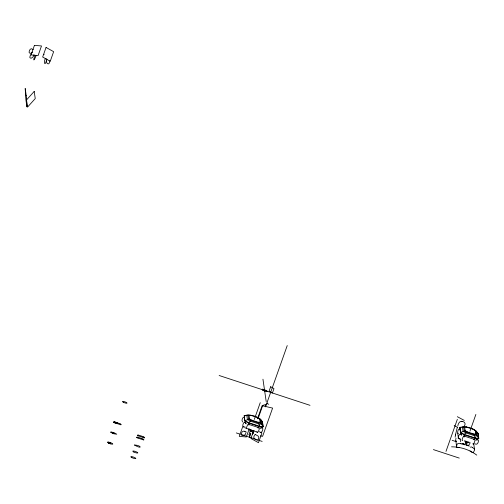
<?xml version="1.0" encoding="UTF-8"?>
<svg xmlns="http://www.w3.org/2000/svg" width="504" height="504" viewBox="0 0 504 504"><rect width="100%" height="100%" fill="white"/><g stroke="black" fill="none" stroke-linecap="round" stroke-linejoin="round"><path stroke-width="0.76" d="M262.483 426.598L262.313 427.524M33.976 54.671L33.919 55.112A3.358 2.873 -49.6 0 1 33.081 56.763L32.653 57.204A7.037 6.029 -49.6 0 1 31.607 58.01L31.034 58.199A3.358 2.873 -49.6 0 1 30.486 58.055L29.988 57.733A0.888 0.762 -49.6 0 1 29.856 57.462L30.064 56.146A7.402 6.344 -49.6 0 1 31.009 54.375L31.5 53.789M455.156 437.214L455.471 434.933M455.591 434.234L455.465 434.977L457.216 427.732M46.425 60.278L46.387 59.094A9.551 4.498 -77.1 0 0 46.204 58.911L45.53 58.514L45.064 59.207A3.358 1.581 -77.1 0 0 44.56 61.003L44.503 61.601A7.037 3.314 -77.1 0 0 44.478 62.843L44.591 63.321A3.358 1.581 -77.1 0 0 44.85 63.517L45.177 63.548A0.888 0.416 -77.1 0 0 45.347 63.403L45.902 62.238A7.402 3.484 -77.1 0 0 46.425 60.278M455.736 439.236L456.561 446.884M460.417 441.68L460.486 439.576L459.283 438.745A9.551 8.184 -49.6 0 1 458.961 438.663L458.413 437.566A7.402 6.344 -49.6 0 1 458.779 435.658L459.465 434.454A0.888 0.762 -49.6 0 1 459.749 434.278L460.385 434.215A3.358 2.873 -49.6 0 1 460.946 434.322L461.311 434.731A7.037 6.029 -49.6 0 1 461.488 435.198M455.881 438.675L456.082 438.215M457.802 425.943C458.155 423.631 459.761 420.412 462.603 421.483C464.65 421.81 465.986 423.946 464.392 425.767M246.091 423.908L244.862 421.01L244.257 415.605C250.627 414.137 258.495 416.109 262.427 421.571L263.157 426.617L260.259 428.249M249.215 428.847L246.336 436.974L239.28 436.376L242.682 426.775L245.032 426.976M248.882 434.744L250.431 430.366M254.299 419.435L260.24 402.671M253.191 430.907L252.164 433.805L253.443 433.434M257.55 418.591L262.168 405.55L266.005 404.429L265.236 406.602M253.77 430.347L250.898 438.467L258.476 442.682L261.878 433.075L259.352 431.676M252.605 434.057L253.89 430.429M257.991 418.837L262.615 405.796L272.601 408.089L262.59 436.344L260.455 435.853M265.52 406.886L287.236 345.568M245.561 415.718L244.257 415.605L244.862 421.01L248.384 422.963L259.755 426.699L263.031 426.976L262.427 421.571L261.255 420.922M445.983 451.42L457.342 419.347M461.425 434.946L460.505 432.772L459.894 427.367C466.269 425.899 474.138 427.871 478.063 433.333L478.8 438.379L475.902 440.011M465.034 445.045L466.068 442.128M469.942 431.197L475.877 414.433M461.204 427.48L459.894 427.367L460.505 432.772L464.02 434.725L475.398 438.461L478.674 438.738L478.063 433.333L476.891 432.684M250.23 433.824L250.576 433.112L250.501 434.505A4.649 0.498 -71.8 0 1 249.694 436.792L249.304 437.522L249.423 436.143A4.649 0.498 -71.8 0 1 250.223 433.856M473.495 444.578L473.691 443.999A1.336 0.787 -53.2 0 0 473.729 443.747M46.941 59.22L46.859 59.359A3.358 3.15 73.7 0 0 46.494 61.167L46.576 61.778A7.037 6.609 73.7 0 0 46.96 63.05L47.338 63.554A3.358 3.15 73.7 0 0 47.911 63.775L48.567 63.832A0.888 0.832 73.7 0 0 48.863 63.706L49.55 62.546A7.402 6.949 73.7 0 0 49.89 60.751M258.023 439.746L258.836 437.548L258.224 436.187A10.017 7.642 -85.2 0 0 257.437 435.67L256.505 435.141A7.762 5.922 -85.2 0 0 255.326 434.65M121.023 424.765L120.613 424.727A7.062 1.481 19.5 0 1 119.813 424.475L113.873 422.528L113.734 421.596L117.356 422.787M144.553 437.831L144.144 437.787A7.062 1.481 19.5 0 1 143.344 437.535L143.098 437.459M143.791 439.929L143.407 439.879A7.062 1.481 19.5 0 1 142.607 439.627M470.402 447.287L470.547 447.155A1.329 1.046 -75.6 0 1 471.334 446.922L471.416 446.941A7.762 6.098 -75.6 0 1 472.544 447.577M470.238 442.777L468.77 445.19A1.329 0.787 -53.2 0 0 468.884 445.889L468.928 445.933M251.742 420.122L249.537 418.9L244.988 420.651L248.51 422.604L259.881 426.34L263.157 426.617L260.114 422.371L258.061 422.195L251.742 420.122L248.51 422.604L248.919 425.2M467.384 431.884L465.179 430.662L460.631 432.413L464.146 434.366L475.524 438.102L478.8 438.379L475.757 434.133L473.703 433.957L467.384 431.884L464.146 434.366L464.562 436.962M462.729 440.257L462.294 440.414A9.551 2.602 -67 0 1 462.168 440.446L462.155 439.646A7.402 2.016 -67 0 1 462.697 437.831L463.68 436.042A3.358 0.913 -67 0 1 463.901 435.966L474.503 439.444A3.358 1.581 -77.1 0 1 474.749 439.677L474.944 440.093A0.888 0.416 -77.1 0 1 474.957 440.395L474.617 441.75A7.402 3.484 -77.1 0 1 473.836 443.476L473.124 444.043A9.551 4.498 -77.1 0 1 472.973 443.923L472.796 443.772M257.809 427.827L259.881 426.34L258.061 422.195M473.451 439.589L475.524 438.102L473.703 433.957M468.222 442.279L466.257 443.18L464.423 440.71L469.539 442.392L466.257 443.18L465.841 441.498M246.702 428.639L246.651 428.652A9.551 2.602 -67 0 1 246.525 428.684L246.513 427.883A7.402 2.016 -67 0 1 247.054 426.069L248.037 424.28A3.358 0.913 -67 0 1 248.258 424.204L248.333 424.444A7.037 1.921 -67 0 1 248.327 424.601M253.903 430.63L250.62 431.418L248.781 428.948M466.679 427.033L462.426 426.932L463.063 431.292L465.979 432.911L474.56 435.727L477.282 435.96L476.645 431.6L472.998 429.106M244.169 435.267L245.316 434.492L246.078 432.268A1.329 0.813 -61 0 0 245.832 431.607L245.782 431.563A7.762 4.744 -61 0 0 244.787 431.323M474.503 439.444L474.182 439.557A7.037 3.314 -77.1 0 0 473.981 439.746M255.32 434.694L255.232 434.694A1.329 1.014 -85.2 0 0 254.507 435.034L253.701 437.245L254.312 438.6A10.093 7.705 -85.2 0 0 255.093 439.116L256.032 439.646A7.711 5.884 -85.2 0 0 257.204 440.137M244.749 422.453L244.112 422.516A0.888 0.762 -49.6 0 0 243.823 422.692L243.142 423.896A7.402 6.344 -49.6 0 0 242.783 425.804L243.319 426.901A9.551 8.184 -49.6 0 0 243.526 426.957M460.41 438.965L459.805 438.814A10.093 7.459 85.7 0 0 458.98 438.411L458.004 438.026M244.799 431.298L243.923 431.229A10.017 6.124 -61 0 0 243.148 431.229L241.996 432.016L241.233 434.24A1.336 0.819 -61 0 0 241.479 434.902L241.536 434.939M462.237 421.407L461.91 421.363M244.805 427.764L257.651 432.356L258.193 431.72A7.402 3.484 -77.1 0 0 258.98 429.988L259.321 428.633A0.888 0.416 -77.1 0 0 259.302 428.331L259.106 427.915A3.358 1.581 -77.1 0 0 258.861 427.682L258.546 427.795A7.037 3.314 -77.1 0 0 258.256 428.072M114.717 422.05L115.958 422.358A10.395 2.18 19.5 0 1 118.572 423.215L120.034 423.795M138.247 435.109L139.488 435.424A10.395 2.18 19.5 0 1 142.103 436.275L143.564 436.855M137.51 437.201L138.751 437.51A10.395 2.18 19.5 0 1 141.366 438.367M472.544 452.554L472.626 452.573A1.336 1.052 -75.6 0 0 473.42 452.346L474.611 449.978L473.71 443.602M461.878 443.665L464.26 444.263L462.155 443.728M462.634 443.841L464.26 444.263M110.181 442.481L107.623 442.09L108.738 443.18L110.376 443.841M462.313 443.558L464.209 444.131M113.759 432.571L110.811 431.941L110.754 432.356L113.935 433.78L116.796 434.221L114.068 432.709L110.918 432.199L113.929 433.755M466.043 426.976L473.351 429.376L475.921 430.8L476.507 434.845L474.113 434.643L466.805 432.249L464.234 430.819L463.649 426.775L464.625 426.856L465.179 430.662M219.146 375.499L310.01 405.329M433.409 449.606L459.264 458.092M248.258 424.204L258.861 427.682M236.307 432.923L239.999 434.133M242.216 434.864L256.246 439.469M258.464 440.2L262.156 441.409M142.966 437.415L139.079 436.143M142.084 439.456L138.209 438.184M116.462 423.379L115.17 422.951A9.771 2.047 19.5 0 1 114.578 422.755L113.942 422.453M466.219 444.856L468.361 445.618M452.17 440.301L456.12 441.674M466.861 445.07L467.662 445.353M141.366 438.36L142.827 438.946M466.068 444.793L467.964 445.574M257.569 432.331L257.487 432.281A9.551 4.498 -77.1 0 1 257.33 432.161L256.838 431.695M474.856 443.759L475.77 444.156A9.551 8.965 73.7 0 0 476.116 444.295L477.32 443.772A7.402 6.949 73.7 0 0 478.264 442.058L478.472 440.691A0.888 0.832 73.7 0 0 478.334 440.376L477.817 439.935M460.751 443.438L460.814 443.47A1.329 0.844 -68.8 0 1 461.191 444.074L461.198 444.27M458.237 433.717L457.67 432.445A7.402 6.949 73.7 0 1 458.029 430.479L458.716 429.32A0.888 0.832 73.7 0 1 459.012 429.188L459.667 429.244A3.358 3.15 73.7 0 1 460.24 429.465L460.41 429.591M242.6 421.955L242.027 420.683A7.402 6.949 73.7 0 1 242.386 418.717L243.073 417.558A0.888 0.832 73.7 0 1 243.369 417.425L244.024 417.482A3.358 3.15 73.7 0 1 244.597 417.703L244.692 417.766M457.317 416.695L464.31 420.418M454.173 425.559L457.676 427.417M459.421 428.35L459.862 428.583M137.472 435.513L138.109 435.815A9.771 2.047 19.5 0 0 138.695 436.01M476.765 433.037L477.937 433.692M259.837 419.189L261.009 419.838L261.639 424.198L258.917 423.965L250.343 421.149L247.42 419.53L246.784 415.17L250.4 415.214L257.708 417.614L260.278 419.038L260.864 423.083L258.476 422.881L251.168 420.487L248.598 419.057L248.006 415.012M261.129 421.275L262.3 421.93M137.554 435.582L137.586 435.601A3.074 0.643 19.5 0 1 138.172 435.072M463.932 435.966L463.976 436.206A7.037 1.921 -67 0 1 463.945 436.685M113.998 422.503L114.024 422.522A3.074 0.643 19.5 0 1 114.641 422.012M456.341 441.712L455.666 440.716M472.557 447.558L473.439 448.214A10.017 7.869 -75.6 0 1 474.163 448.844L474.598 449.688M136.748 437.617L137.365 437.9A9.771 2.047 19.5 0 0 137.957 438.102M470.61 451.345L471.404 451.937A7.711 6.054 -75.6 0 0 472.525 452.598M257.355 417.344L258.086 418.219M33.226 49.682L31.809 48.863A9.551 8.965 73.7 0 0 31.462 48.724L30.259 49.247A7.402 6.949 73.7 0 0 29.314 50.967L29.106 52.328A0.888 0.832 73.7 0 0 29.245 52.643L29.761 53.084A3.358 3.15 73.7 0 0 30.322 53.342L30.914 53.254A7.037 6.609 73.7 0 0 31.979 52.586L32.42 52.202A3.358 3.15 73.7 0 0 32.546 52.057M459.768 427.726L460.291 429.156M244.125 415.964L244.654 417.4M475.203 430.328L475.757 434.133M457.695 433.112L458.432 438.19M262.949 379.21L266.207 401.619M259.56 418.566L260.114 422.371M248.982 415.094L249.537 418.9M136.817 437.623A3.074 0.643 19.5 0 1 137.435 437.157M142.941 438.959A3.213 0.674 19.5 0 1 143.734 439.872M143.678 436.867A3.213 0.674 19.5 0 1 144.478 437.781M120.147 423.807A3.213 0.674 19.5 0 1 120.947 424.721M469.211 446.135A7.762 4.574 -53.2 0 1 468.896 445.977M470.528 451.275A10.093 7.925 -75.6 0 1 470.024 450.866M460.769 443.388A7.762 4.933 -68.8 0 0 459.692 443.363L458.785 443.407A10.017 6.369 -68.8 0 0 457.985 443.533L456.939 444.49L456.548 446.802A1.336 0.851 -68.8 0 0 456.914 447.413L456.977 447.445A7.711 4.901 -68.8 0 0 458.035 447.521L458.942 447.476A10.093 6.413 -68.8 0 0 459.396 447.42M258.023 439.753A1.336 1.021 -85.2 0 1 257.298 440.093M244.163 435.28A10.093 6.168 -61 0 1 243.388 435.273L242.512 435.204A7.711 4.712 -61 0 1 241.511 434.99M451.546 446.827A41.611 40.446 -8.2 0 1 476.759 455.106M477.817 439.942A3.358 3.15 73.7 0 0 477.25 439.677L476.664 439.771A7.037 6.609 73.7 0 0 476.053 440.112M260.814 428.116A7.037 6.609 73.7 0 1 261.022 428.009L261.614 427.915A3.358 3.15 73.7 0 1 262.174 428.179L262.691 428.614A0.888 0.832 73.7 0 1 262.83 428.929L262.628 430.296A7.402 6.949 73.7 0 1 261.671 432.01L260.474 432.533A9.551 8.965 73.7 0 1 260.253 432.445M244.749 422.459A3.358 2.873 -49.6 0 1 245.303 422.56L245.668 422.969A7.037 6.029 -49.6 0 1 245.895 423.587M43.974 54.608A3.358 0.913 -67 0 1 44.087 54.268M268.758 404.265A1.758 0.365 19.5 0 1 267.189 403.509A1.758 0.365 19.5 0 1 267.479 403.181M36.011 55.434L35.853 56.183A3.358 0.913 -67 0 1 35.154 57.916L34.883 58.445A7.037 1.921 -67 0 1 34.272 59.491L34.026 59.812A3.358 0.913 -67 0 1 33.781 59.881L33.982 58.319A7.402 2.016 -67 0 1 34.751 56.448L35.393 55.453A9.551 2.602 -67 0 1 35.526 55.409L36.011 55.434M134.524 445.045C142.569 449.795 141.555 445.303 134.543 445.007M34.448 45.36L31.046 54.961L38.102 55.56L41.504 45.952L34.448 45.36M46.059 47.452L42.657 57.053L50.242 61.261L53.645 51.66L46.059 47.452M270.654 386.757L269.086 391.186L272.412 393.038L273.987 388.603L270.654 386.757M34.203 91.438L26.504 99.95L27.537 107.1L35.242 98.582L34.203 91.438M252.58 430.517L250.62 431.418L250.198 429.736L252.58 430.517M266.767 390.6L262.225 389.107L262.389 390.228L266.931 391.721L266.767 390.6M26.239 95.628L25.2 88.483L25.899 99.754L26.933 106.898L26.239 95.628M131.891 457.619A2.646 0.554 19.5 0 0 135.809 458.501A2.646 0.554 19.5 0 0 132.243 456.725A2.646 0.554 19.5 0 0 131.891 457.619M133.869 452.031A2.646 0.554 19.5 0 0 137.787 452.913A2.646 0.554 19.5 0 0 134.228 451.137A2.646 0.554 19.5 0 0 133.869 452.031M108.851 443.167A2.646 0.554 19.5 0 0 112.77 444.049A2.646 0.554 19.5 0 0 109.21 442.273A2.646 0.554 19.5 0 0 108.851 443.167M123.448 402.318A2.407 0.504 19.5 0 0 127.008 403.124A2.407 0.504 19.5 0 0 123.77 401.505A2.407 0.504 19.5 0 0 123.448 402.318"/></g></svg>
